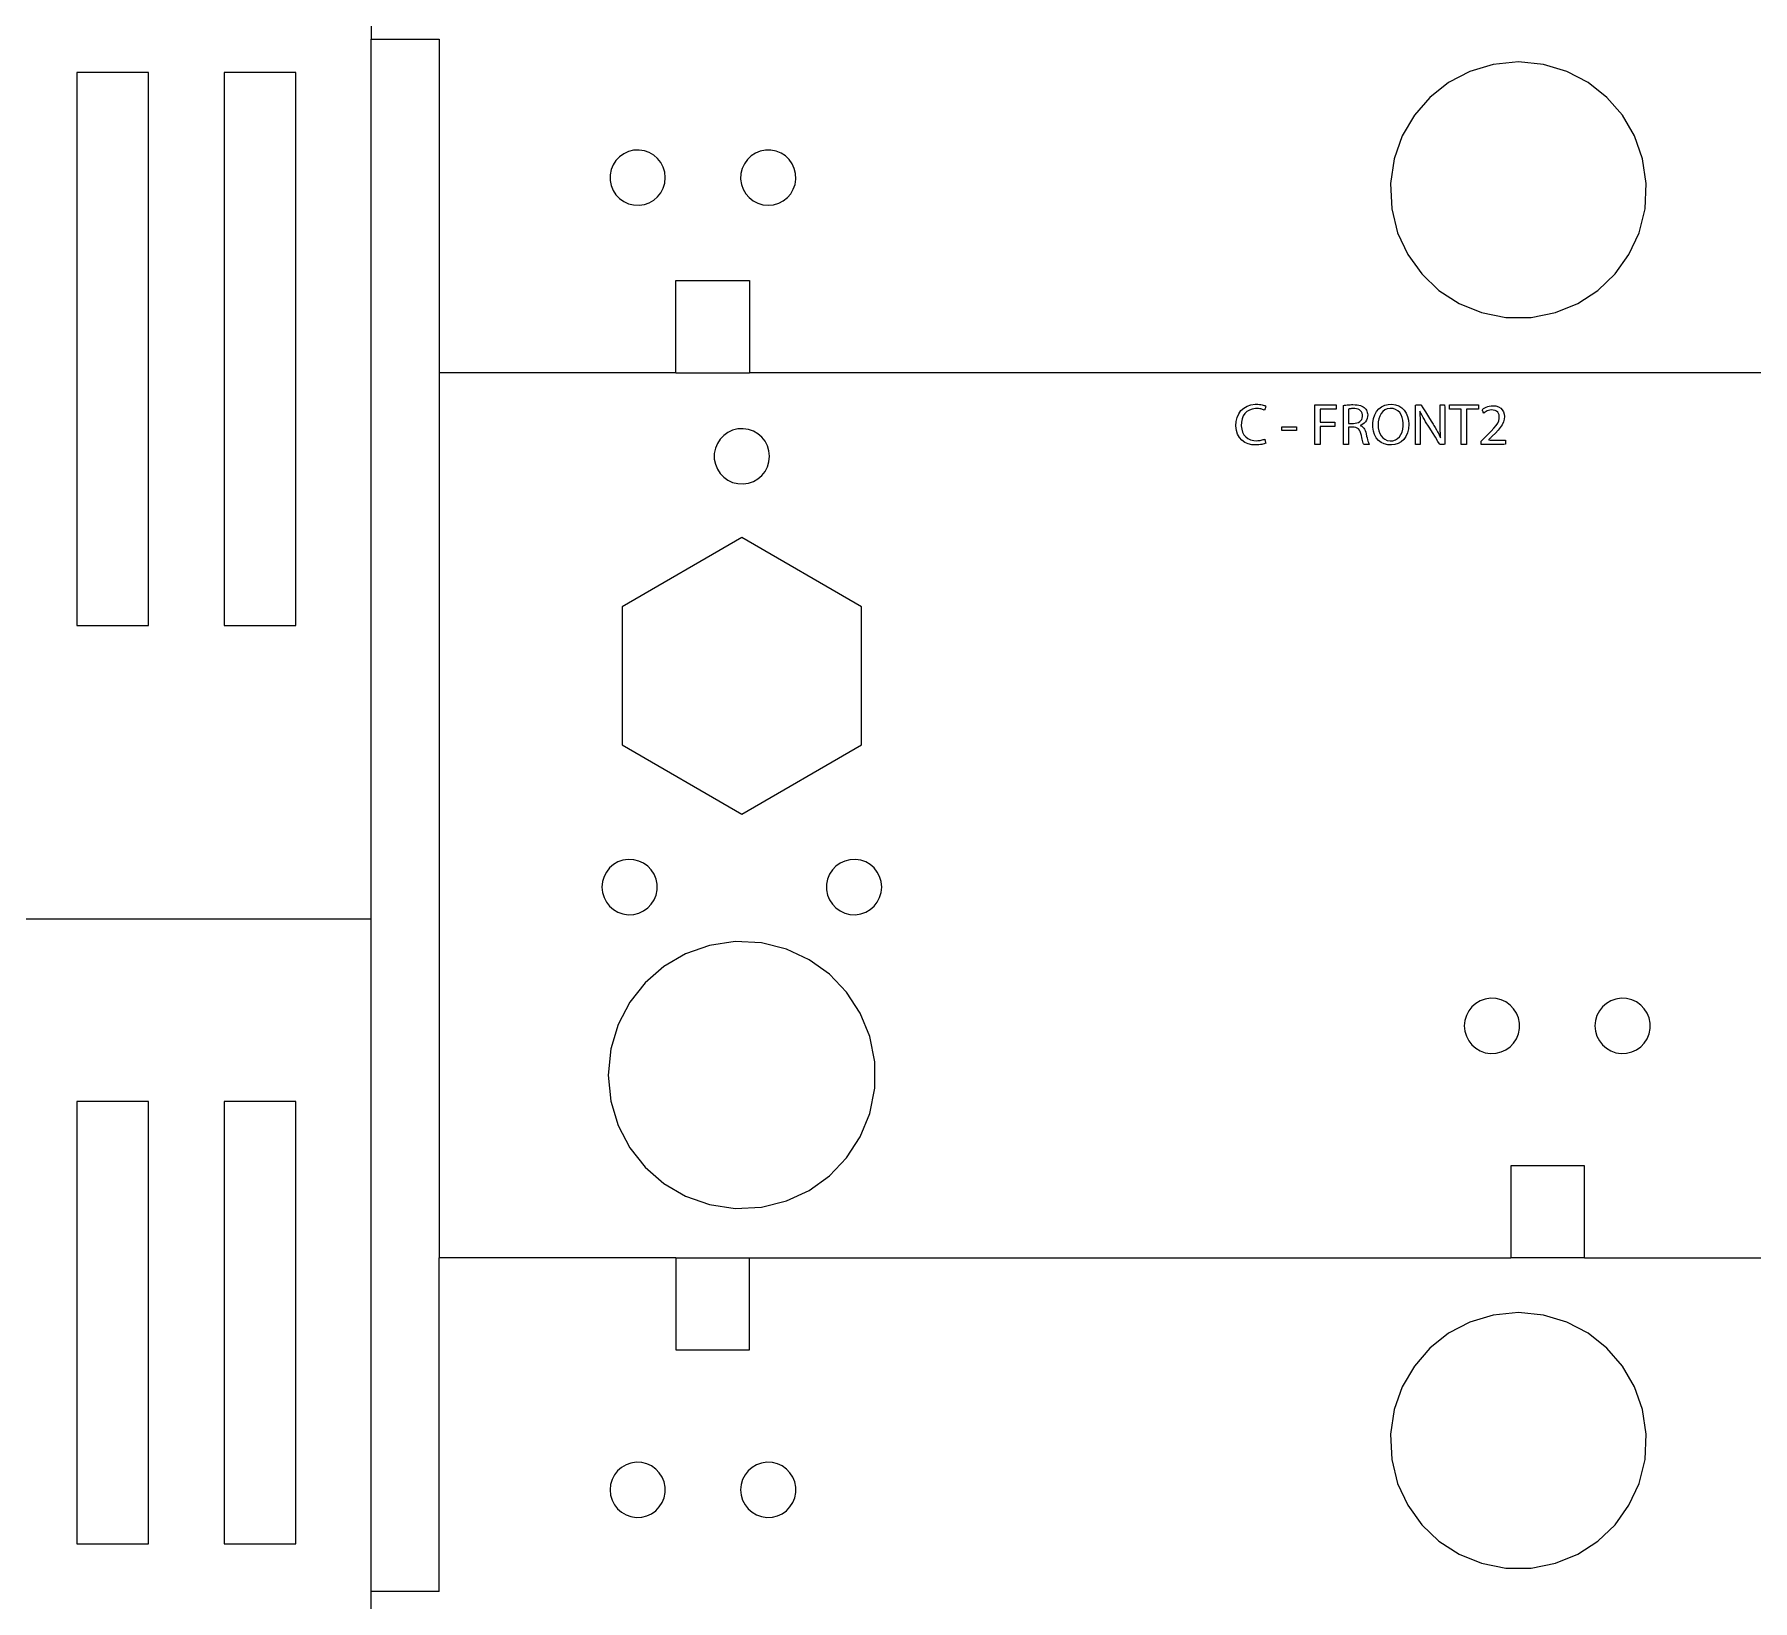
# Model space of a CAD drawing. Header units: metres. Extents: x 826 to 1488, y 1193 to 1485.
# Drawn here: x 963.9 to 1057.2, y 1311.6 to 1396.6 of the extents above; entities that cross this region are included whole.
import ezdxf

# ---------------------------------------------------------------- set-up
doc = ezdxf.new("R2010")
doc.units = ezdxf.units.M

msp = doc.modelspace()

# ---------------------------------------------------------------- linework, layer by layer
at = {"layer": 'COMPONENT2'}
for p, q in [((1029.164, 1375.596), (1029.215, 1375.817)), ((1029.215, 1375.817), (1029.303, 1376.013)), ((1029.303, 1376.013), (1029.425, 1376.181)), ((1029.425, 1376.181), (1029.578, 1376.319)), ((1029.548, 1375.892), (1029.485, 1375.734)), ((1029.636, 1376.025), (1029.548, 1375.892)), ((1029.578, 1376.319), (1029.759, 1376.424)), ((1029.747, 1376.132), (1029.636, 1376.025)), ((1029.881, 1376.213), (1029.747, 1376.132)), ((1029.759, 1376.424), (1029.966, 1376.494)), ((1030.034, 1376.268), (1029.881, 1376.213)), ((1029.966, 1376.494), (1030.196, 1376.526)), ((1030.205, 1376.294), (1030.034, 1376.268)), ((1030.196, 1376.526), (1030.335, 1376.527)), ((1030.317, 1376.295), (1030.205, 1376.294)), ((1030.38, 1376.292), (1030.317, 1376.295)), ((1030.335, 1376.527), (1030.422, 1376.521)), ((1030.44, 1376.285), (1030.38, 1376.292)), ((1030.422, 1376.521), (1030.501, 1376.512)), ((1030.497, 1376.276), (1030.44, 1376.285)), ((1030.55, 1376.264), (1030.497, 1376.276)), ((1030.501, 1376.512), (1030.572, 1376.499)), ((1030.6, 1376.25), (1030.55, 1376.264)), ((1030.572, 1376.499), (1030.633, 1376.485)), ((1030.646, 1376.234), (1030.6, 1376.25)), ((1030.633, 1376.485), (1030.686, 1376.469)), ((1030.687, 1376.216), (1030.646, 1376.234)), ((1030.686, 1376.469), (1030.73, 1376.454)), ((1030.713, 1376.227), (1030.687, 1376.216)), ((1030.723, 1376.258), (1030.713, 1376.227)), ((1030.735, 1376.297), (1030.723, 1376.258)), ((1030.73, 1376.454), (1030.765, 1376.438)), ((1030.748, 1376.338), (1030.735, 1376.297)), ((1030.76, 1376.378), (1030.748, 1376.338)), ((1030.77, 1376.41), (1030.76, 1376.378)), ((1030.765, 1376.438), (1030.77, 1376.41)), ((1033.437, 1376.493), (1034.59, 1376.493)), ((1033.437, 1374.352), (1033.437, 1376.493)), ((1034.59, 1376.261), (1033.716, 1376.261)), ((1033.716, 1376.261), (1033.716, 1375.55)), ((1034.59, 1376.493), (1034.59, 1376.261)), ((1034.986, 1376.464), (1035.048, 1376.474)), ((1034.986, 1376.352), (1034.986, 1376.464)), ((1034.986, 1376.06), (1034.986, 1376.352)), ((1034.986, 1375.659), (1034.986, 1376.06)), ((1035.048, 1376.474), (1035.117, 1376.484)), ((1035.117, 1376.484), (1035.19, 1376.492)), ((1035.19, 1376.492), (1035.267, 1376.499)), ((1035.3, 1376.278), (1035.262, 1376.269)), ((1035.262, 1376.269), (1035.262, 1376.225)), ((1035.262, 1376.225), (1035.262, 1376.132)), ((1035.262, 1376.132), (1035.262, 1376.006)), ((1035.262, 1376.006), (1035.262, 1375.866)), ((1035.262, 1375.866), (1035.262, 1375.726)), ((1035.267, 1376.499), (1035.346, 1376.504)), ((1035.327, 1376.282), (1035.3, 1376.278)), ((1035.357, 1376.285), (1035.327, 1376.282)), ((1035.346, 1376.504), (1035.426, 1376.507)), ((1035.391, 1376.288), (1035.357, 1376.285)), ((1035.429, 1376.29), (1035.391, 1376.288)), ((1035.426, 1376.507), (1035.505, 1376.509)), ((1035.471, 1376.292), (1035.429, 1376.29)), ((1035.516, 1376.293), (1035.471, 1376.292)), ((1035.505, 1376.509), (1035.619, 1376.506)), ((1035.598, 1376.291), (1035.516, 1376.293)), ((1035.695, 1376.279), (1035.598, 1376.291)), ((1035.619, 1376.506), (1035.727, 1376.497)), ((1035.782, 1376.255), (1035.695, 1376.279)), ((1035.727, 1376.497), (1035.825, 1376.481)), ((1035.858, 1376.22), (1035.782, 1376.255)), ((1035.825, 1376.481), (1035.912, 1376.458)), ((1035.921, 1376.173), (1035.858, 1376.22)), ((1035.912, 1376.458), (1035.99, 1376.428)), ((1035.971, 1376.113), (1035.921, 1376.173)), ((1036.006, 1376.04), (1035.971, 1376.113)), ((1035.99, 1376.428), (1036.059, 1376.392)), ((1036.025, 1375.954), (1036.006, 1376.04)), ((1036.012, 1375.778), (1036.027, 1375.861)), ((1036.027, 1375.861), (1036.025, 1375.954)), ((1036.059, 1376.392), (1036.12, 1376.348)), ((1036.12, 1376.348), (1036.166, 1376.304)), ((1036.166, 1376.304), (1036.204, 1376.257)), ((1036.204, 1376.257), (1036.236, 1376.205)), ((1036.236, 1376.205), (1036.263, 1376.148)), ((1036.263, 1376.148), (1036.283, 1376.087)), ((1036.301, 1375.859), (1036.28, 1375.753)), ((1036.283, 1376.087), (1036.297, 1376.022)), ((1036.297, 1376.022), (1036.304, 1375.954)), ((1036.304, 1375.954), (1036.301, 1375.859)), ((1036.617, 1375.753), (1036.685, 1375.954)), ((1036.685, 1375.954), (1036.783, 1376.129)), ((1036.783, 1376.129), (1036.908, 1376.275)), ((1036.908, 1376.275), (1037.057, 1376.39)), ((1036.96, 1375.887), (1036.909, 1375.74)), ((1037.031, 1376.019), (1036.96, 1375.887)), ((1037.122, 1376.131), (1037.031, 1376.019)), ((1037.057, 1376.39), (1037.227, 1376.473)), ((1037.233, 1376.218), (1037.122, 1376.131)), ((1037.227, 1376.473), (1037.416, 1376.52)), ((1037.365, 1376.277), (1037.233, 1376.218)), ((1037.517, 1376.304), (1037.365, 1376.277)), ((1037.416, 1376.52), (1037.621, 1376.53)), ((1037.678, 1376.295), (1037.517, 1376.304)), ((1037.621, 1376.53), (1037.82, 1376.501)), ((1037.819, 1376.25), (1037.678, 1376.295)), ((1037.94, 1376.174), (1037.819, 1376.25)), ((1037.82, 1376.501), (1037.998, 1376.436)), ((1038.04, 1376.073), (1037.94, 1376.174)), ((1037.998, 1376.436), (1038.154, 1376.338)), ((1038.12, 1375.951), (1038.04, 1376.073)), ((1038.179, 1375.813), (1038.12, 1375.951)), ((1038.154, 1376.338), (1038.286, 1376.209)), ((1038.219, 1375.665), (1038.179, 1375.813)), ((1038.286, 1376.209), (1038.391, 1376.053)), ((1038.391, 1376.053), (1038.469, 1375.872)), ((1038.469, 1375.872), (1038.517, 1375.668)), ((1038.891, 1376.483), (1038.95, 1376.493)), ((1038.891, 1376.27), (1038.891, 1376.483)), ((1038.891, 1375.86), (1038.891, 1376.27)), ((1038.891, 1375.358), (1038.891, 1375.86)), ((1038.95, 1376.493), (1039.016, 1376.493)), ((1039.016, 1376.493), (1039.089, 1376.493)), ((1039.089, 1376.493), (1039.152, 1376.493)), ((1039.142, 1376.153), (1039.138, 1376.053)), ((1039.138, 1376.053), (1039.143, 1375.924)), ((1039.195, 1376.041), (1039.142, 1376.153)), ((1039.143, 1375.924), (1039.147, 1375.791)), ((1039.152, 1376.493), (1039.191, 1376.493)), ((1039.191, 1376.493), (1039.209, 1376.473)), ((1039.254, 1375.927), (1039.195, 1376.041)), ((1039.209, 1376.473), (1039.295, 1376.336)), ((1039.316, 1375.812), (1039.254, 1375.927)), ((1039.295, 1376.336), (1039.437, 1376.112)), ((1039.382, 1375.697), (1039.316, 1375.812)), ((1039.437, 1376.112), (1039.599, 1375.854)), ((1039.599, 1375.854), (1039.748, 1375.617)), ((1040.238, 1376.457), (1040.239, 1376.493)), ((1040.238, 1376.321), (1040.238, 1376.457)), ((1040.238, 1376.125), (1040.238, 1376.321)), ((1040.238, 1375.912), (1040.238, 1376.125)), ((1040.238, 1375.727), (1040.238, 1375.912)), ((1040.239, 1376.493), (1040.265, 1376.493)), ((1040.265, 1376.493), (1040.315, 1376.493)), ((1040.315, 1376.493), (1040.376, 1376.493)), ((1040.376, 1376.493), (1040.435, 1376.493)), ((1040.435, 1376.493), (1040.481, 1376.493)), ((1040.481, 1376.493), (1040.498, 1376.346)), ((1040.498, 1376.346), (1040.498, 1375.975)), ((1040.498, 1375.975), (1040.498, 1375.487)), ((1040.736, 1376.258), (1040.736, 1376.493)), ((1040.736, 1376.493), (1042.321, 1376.493)), ((1041.387, 1376.258), (1040.736, 1376.258)), ((1041.387, 1374.352), (1041.387, 1376.258)), ((1042.321, 1376.258), (1041.666, 1376.258)), ((1041.666, 1376.258), (1041.666, 1374.352)), ((1042.321, 1376.493), (1042.321, 1376.258)), ((1042.518, 1376.234), (1042.586, 1376.296)), ((1042.529, 1376.209), (1042.518, 1376.234)), ((1042.545, 1376.172), (1042.529, 1376.209)), ((1042.564, 1376.132), (1042.545, 1376.172)), ((1042.581, 1376.092), (1042.564, 1376.132)), ((1042.602, 1376.046), (1042.581, 1376.092)), ((1042.586, 1376.296), (1042.657, 1376.339)), ((1042.633, 1376.069), (1042.602, 1376.046)), ((1042.682, 1376.103), (1042.633, 1376.069)), ((1042.657, 1376.339), (1042.734, 1376.377)), ((1042.736, 1376.136), (1042.682, 1376.103)), ((1042.734, 1376.377), (1042.817, 1376.408)), ((1042.796, 1376.166), (1042.736, 1376.136)), ((1042.862, 1376.191), (1042.796, 1376.166)), ((1042.817, 1376.408), (1042.905, 1376.431)), ((1042.933, 1376.209), (1042.862, 1376.191)), ((1042.905, 1376.431), (1042.998, 1376.446)), ((1043.008, 1376.219), (1042.933, 1376.209)), ((1042.998, 1376.446), (1043.095, 1376.451)), ((1043.111, 1376.216), (1043.008, 1376.219)), ((1043.095, 1376.451), (1043.267, 1376.434)), ((1043.215, 1376.193), (1043.111, 1376.216)), ((1043.298, 1376.153), (1043.215, 1376.193)), ((1043.267, 1376.434), (1043.41, 1376.387)), ((1043.36, 1376.097), (1043.298, 1376.153)), ((1043.404, 1376.028), (1043.36, 1376.097)), ((1043.432, 1375.95), (1043.404, 1376.028)), ((1043.41, 1376.387), (1043.524, 1376.313)), ((1043.446, 1375.866), (1043.432, 1375.95)), ((1043.445, 1375.761), (1043.446, 1375.866)), ((1043.524, 1376.313), (1043.612, 1376.22)), ((1043.612, 1376.22), (1043.675, 1376.111)), ((1043.675, 1376.111), (1043.713, 1375.992)), ((1043.713, 1375.992), (1043.727, 1375.869)), ((1043.727, 1375.869), (1043.715, 1375.717)), ((1029.151, 1375.352), (1029.164, 1375.596)), ((1029.179, 1375.112), (1029.151, 1375.352)), ((1029.244, 1374.902), (1029.179, 1375.112)), ((1029.343, 1374.723), (1029.244, 1374.902)), ((1029.45, 1375.553), (1029.444, 1375.355)), ((1029.444, 1375.355), (1029.466, 1375.175)), ((1029.485, 1375.734), (1029.45, 1375.553)), ((1029.466, 1375.175), (1029.514, 1375.014)), ((1029.514, 1375.014), (1029.587, 1374.874)), ((1029.587, 1374.874), (1029.685, 1374.758)), ((1031.646, 1375.108), (1031.646, 1375.311)), ((1031.646, 1375.311), (1032.431, 1375.311)), ((1032.431, 1375.108), (1031.646, 1375.108)), ((1032.431, 1375.311), (1032.431, 1375.108)), ((1033.716, 1375.55), (1034.523, 1375.55)), ((1034.523, 1375.321), (1033.716, 1375.321)), ((1033.716, 1375.321), (1033.716, 1374.352)), ((1034.523, 1375.55), (1034.523, 1375.321)), ((1034.986, 1375.219), (1034.986, 1375.659)), ((1034.986, 1374.808), (1034.986, 1375.219)), ((1035.262, 1375.726), (1035.262, 1375.606)), ((1035.262, 1375.606), (1035.262, 1375.521)), ((1035.262, 1375.521), (1035.262, 1375.489)), ((1035.262, 1375.489), (1035.305, 1375.489)), ((1035.267, 1375.28), (1035.262, 1375.183)), ((1035.262, 1375.183), (1035.262, 1375.031)), ((1035.262, 1375.031), (1035.262, 1374.844)), ((1035.295, 1375.28), (1035.267, 1375.28)), ((1035.339, 1375.28), (1035.295, 1375.28)), ((1035.305, 1375.489), (1035.348, 1375.489)), ((1035.393, 1375.28), (1035.339, 1375.28)), ((1035.348, 1375.489), (1035.399, 1375.489)), ((1035.446, 1375.28), (1035.393, 1375.28)), ((1035.399, 1375.489), (1035.45, 1375.489)), ((1035.491, 1375.28), (1035.446, 1375.28)), ((1035.45, 1375.489), (1035.495, 1375.489)), ((1035.518, 1375.28), (1035.491, 1375.28)), ((1035.495, 1375.489), (1035.529, 1375.489)), ((1035.567, 1375.277), (1035.518, 1375.28)), ((1035.529, 1375.489), (1035.628, 1375.494)), ((1035.658, 1375.261), (1035.567, 1375.277)), ((1035.628, 1375.494), (1035.723, 1375.512)), ((1035.736, 1375.231), (1035.658, 1375.261)), ((1035.723, 1375.512), (1035.807, 1375.543)), ((1035.801, 1375.186), (1035.736, 1375.231)), ((1035.855, 1375.125), (1035.801, 1375.186)), ((1035.807, 1375.543), (1035.878, 1375.586)), ((1035.899, 1375.045), (1035.855, 1375.125)), ((1035.878, 1375.586), (1035.937, 1375.64)), ((1035.934, 1374.947), (1035.899, 1375.045)), ((1035.956, 1375.402), (1035.904, 1375.381)), ((1035.904, 1375.381), (1035.923, 1375.364)), ((1035.923, 1375.364), (1035.985, 1375.332)), ((1035.962, 1374.832), (1035.934, 1374.947)), ((1035.937, 1375.64), (1035.982, 1375.704)), ((1036.043, 1375.447), (1035.956, 1375.402)), ((1035.982, 1375.704), (1036.012, 1375.778)), ((1035.985, 1375.332), (1036.041, 1375.288)), ((1036.041, 1375.288), (1036.089, 1375.235)), ((1036.121, 1375.506), (1036.043, 1375.447)), ((1036.089, 1375.235), (1036.13, 1375.171)), ((1036.187, 1375.576), (1036.121, 1375.506)), ((1036.13, 1375.171), (1036.166, 1375.099)), ((1036.166, 1375.099), (1036.195, 1375.017)), ((1036.241, 1375.659), (1036.187, 1375.576)), ((1036.195, 1375.017), (1036.219, 1374.922)), ((1036.219, 1374.922), (1036.247, 1374.804)), ((1036.28, 1375.753), (1036.241, 1375.659)), ((1036.581, 1375.527), (1036.617, 1375.753)), ((1036.581, 1375.291), (1036.581, 1375.527)), ((1036.614, 1375.075), (1036.581, 1375.291)), ((1036.679, 1374.881), (1036.614, 1375.075)), ((1036.773, 1374.711), (1036.679, 1374.881)), ((1036.879, 1375.58), (1036.869, 1375.413)), ((1036.869, 1375.413), (1036.88, 1375.248)), ((1036.909, 1375.74), (1036.879, 1375.58)), ((1036.88, 1375.248), (1036.912, 1375.092)), ((1036.912, 1375.092), (1036.964, 1374.948)), ((1036.964, 1374.948), (1037.037, 1374.82)), ((1038.029, 1374.763), (1038.111, 1374.883)), ((1038.111, 1374.883), (1038.174, 1375.022)), ((1038.174, 1375.022), (1038.217, 1375.177)), ((1038.217, 1375.177), (1038.238, 1375.345)), ((1038.238, 1375.51), (1038.219, 1375.665)), ((1038.238, 1375.345), (1038.238, 1375.51)), ((1038.459, 1374.972), (1038.372, 1374.782)), ((1038.514, 1375.193), (1038.459, 1374.972)), ((1038.533, 1375.445), (1038.514, 1375.193)), ((1038.517, 1375.668), (1038.533, 1375.445)), ((1038.891, 1374.869), (1038.891, 1375.358)), ((1038.891, 1374.499), (1038.891, 1374.869)), ((1039.147, 1375.791), (1039.15, 1375.654)), ((1039.15, 1375.654), (1039.151, 1375.507)), ((1039.151, 1375.507), (1039.152, 1375.35)), ((1039.152, 1375.35), (1039.152, 1375.25)), ((1039.152, 1375.25), (1039.152, 1375.134)), ((1039.152, 1375.134), (1039.152, 1374.945)), ((1039.152, 1374.945), (1039.152, 1374.728)), ((1039.451, 1375.582), (1039.382, 1375.697)), ((1039.521, 1375.467), (1039.451, 1375.582)), ((1039.566, 1375.395), (1039.521, 1375.467)), ((1039.669, 1375.231), (1039.566, 1375.395)), ((1039.818, 1374.993), (1039.669, 1375.231)), ((1039.748, 1375.617), (1039.852, 1375.453)), ((1039.98, 1374.735), (1039.818, 1374.993)), ((1039.852, 1375.453), (1039.898, 1375.38)), ((1039.898, 1375.38), (1039.969, 1375.262)), ((1039.969, 1375.262), (1040.036, 1375.148)), ((1040.036, 1375.148), (1040.099, 1375.036)), ((1040.099, 1375.036), (1040.157, 1374.927)), ((1040.157, 1374.927), (1040.211, 1374.82)), ((1040.238, 1375.613), (1040.238, 1375.727)), ((1040.238, 1375.518), (1040.238, 1375.613)), ((1040.239, 1375.368), (1040.238, 1375.518)), ((1040.242, 1375.226), (1040.239, 1375.368)), ((1040.246, 1375.088), (1040.242, 1375.226)), ((1040.253, 1374.954), (1040.246, 1375.088)), ((1040.261, 1374.819), (1040.253, 1374.954)), ((1040.498, 1375.487), (1040.498, 1374.985)), ((1040.498, 1374.985), (1040.498, 1374.575)), ((1042.66, 1374.718), (1042.829, 1374.88)), ((1042.829, 1374.88), (1043.01, 1375.061)), ((1043.01, 1375.061), (1043.159, 1375.222)), ((1043.235, 1374.96), (1043.067, 1374.793)), ((1043.159, 1375.222), (1043.276, 1375.368)), ((1043.381, 1375.117), (1043.235, 1374.96)), ((1043.276, 1375.368), (1043.362, 1375.503)), ((1043.362, 1375.503), (1043.418, 1375.633)), ((1043.504, 1375.269), (1043.381, 1375.117)), ((1043.418, 1375.633), (1043.445, 1375.761)), ((1043.602, 1375.417), (1043.504, 1375.269)), ((1043.673, 1375.566), (1043.602, 1375.417)), ((1043.715, 1375.717), (1043.673, 1375.566)), ((1029.473, 1374.576), (1029.343, 1374.723)), ((1029.629, 1374.461), (1029.473, 1374.576)), ((1029.809, 1374.379), (1029.629, 1374.461)), ((1029.685, 1374.758), (1029.806, 1374.666)), ((1029.806, 1374.666), (1029.95, 1374.6)), ((1030.01, 1374.331), (1029.809, 1374.379)), ((1029.95, 1374.6), (1030.115, 1374.562)), ((1030.215, 1374.317), (1030.01, 1374.331)), ((1030.115, 1374.562), (1030.275, 1374.552)), ((1030.308, 1374.32), (1030.215, 1374.317)), ((1030.275, 1374.552), (1030.338, 1374.555)), ((1030.396, 1374.327), (1030.308, 1374.32)), ((1030.338, 1374.555), (1030.401, 1374.56)), ((1030.477, 1374.337), (1030.396, 1374.327)), ((1030.401, 1374.56), (1030.462, 1374.568)), ((1030.462, 1374.568), (1030.52, 1374.578)), ((1030.552, 1374.35), (1030.477, 1374.337)), ((1030.52, 1374.578), (1030.576, 1374.591)), ((1030.619, 1374.365), (1030.552, 1374.35)), ((1030.576, 1374.591), (1030.629, 1374.607)), ((1030.678, 1374.382), (1030.619, 1374.365)), ((1030.629, 1374.607), (1030.677, 1374.624)), ((1030.677, 1374.624), (1030.716, 1374.641)), ((1030.729, 1374.4), (1030.678, 1374.382)), ((1030.716, 1374.641), (1030.725, 1374.604)), ((1030.725, 1374.604), (1030.734, 1374.568)), ((1030.77, 1374.419), (1030.729, 1374.4)), ((1030.734, 1374.568), (1030.744, 1374.528)), ((1030.744, 1374.528), (1030.754, 1374.488)), ((1030.754, 1374.488), (1030.762, 1374.453)), ((1030.762, 1374.453), (1030.77, 1374.419)), ((1033.716, 1374.352), (1033.437, 1374.352)), ((1034.986, 1374.497), (1034.986, 1374.808)), ((1034.997, 1374.352), (1034.986, 1374.497)), ((1035.032, 1374.352), (1034.997, 1374.352)), ((1035.083, 1374.352), (1035.032, 1374.352)), ((1035.141, 1374.352), (1035.083, 1374.352)), ((1035.196, 1374.352), (1035.141, 1374.352)), ((1035.261, 1374.352), (1035.196, 1374.352)), ((1035.262, 1374.378), (1035.261, 1374.352)), ((1035.262, 1374.844), (1035.262, 1374.652)), ((1035.262, 1374.652), (1035.262, 1374.487)), ((1035.262, 1374.487), (1035.262, 1374.378)), ((1035.985, 1374.728), (1035.962, 1374.832)), ((1036.007, 1374.635), (1035.985, 1374.728)), ((1036.027, 1374.553), (1036.007, 1374.635)), ((1036.047, 1374.483), (1036.027, 1374.553)), ((1036.065, 1374.425), (1036.047, 1374.483)), ((1036.081, 1374.38), (1036.065, 1374.425)), ((1036.114, 1374.352), (1036.081, 1374.38)), ((1036.156, 1374.352), (1036.114, 1374.352)), ((1036.212, 1374.352), (1036.156, 1374.352)), ((1036.271, 1374.352), (1036.212, 1374.352)), ((1036.247, 1374.804), (1036.273, 1374.697)), ((1036.326, 1374.352), (1036.271, 1374.352)), ((1036.273, 1374.697), (1036.297, 1374.602)), ((1036.297, 1374.602), (1036.32, 1374.519)), ((1036.32, 1374.519), (1036.341, 1374.45)), ((1036.38, 1374.352), (1036.326, 1374.352)), ((1036.341, 1374.45), (1036.361, 1374.394)), ((1036.361, 1374.394), (1036.38, 1374.352)), ((1036.893, 1374.569), (1036.773, 1374.711)), ((1037.037, 1374.456), (1036.893, 1374.569)), ((1037.037, 1374.82), (1037.129, 1374.712)), ((1037.203, 1374.375), (1037.037, 1374.456)), ((1037.129, 1374.712), (1037.24, 1374.627)), ((1037.389, 1374.328), (1037.203, 1374.375)), ((1037.24, 1374.627), (1037.369, 1374.57)), ((1037.369, 1374.57), (1037.516, 1374.544)), ((1037.588, 1374.318), (1037.389, 1374.328)), ((1037.516, 1374.544), (1037.67, 1374.552)), ((1037.779, 1374.344), (1037.588, 1374.318)), ((1037.67, 1374.552), (1037.808, 1374.594)), ((1037.957, 1374.404), (1037.779, 1374.344)), ((1037.808, 1374.594), (1037.928, 1374.665)), ((1037.928, 1374.665), (1038.029, 1374.763)), ((1038.117, 1374.497), (1037.957, 1374.404)), ((1038.257, 1374.623), (1038.117, 1374.497)), ((1038.372, 1374.782), (1038.257, 1374.623)), ((1038.891, 1374.352), (1038.891, 1374.499)), ((1038.954, 1374.352), (1038.891, 1374.352)), ((1039.014, 1374.352), (1038.954, 1374.352)), ((1039.075, 1374.352), (1039.014, 1374.352)), ((1039.125, 1374.352), (1039.075, 1374.352)), ((1039.151, 1374.352), (1039.125, 1374.352)), ((1039.152, 1374.389), (1039.151, 1374.352)), ((1039.152, 1374.728), (1039.152, 1374.527)), ((1039.152, 1374.527), (1039.152, 1374.389)), ((1040.12, 1374.51), (1039.98, 1374.735)), ((1040.207, 1374.372), (1040.12, 1374.51)), ((1040.224, 1374.352), (1040.207, 1374.372)), ((1040.211, 1374.82), (1040.26, 1374.714)), ((1040.259, 1374.352), (1040.224, 1374.352)), ((1040.317, 1374.352), (1040.259, 1374.352)), ((1040.26, 1374.714), (1040.261, 1374.819)), ((1040.384, 1374.352), (1040.317, 1374.352)), ((1040.445, 1374.352), (1040.384, 1374.352)), ((1040.498, 1374.362), (1040.445, 1374.352)), ((1040.498, 1374.575), (1040.498, 1374.362)), ((1041.666, 1374.352), (1041.387, 1374.352)), ((1042.46, 1374.524), (1042.497, 1374.559)), ((1042.46, 1374.487), (1042.46, 1374.524)), ((1042.46, 1374.453), (1042.46, 1374.487)), ((1042.46, 1374.418), (1042.46, 1374.453)), ((1042.46, 1374.385), (1042.46, 1374.418)), ((1042.46, 1374.352), (1042.46, 1374.385)), ((1042.53, 1374.352), (1042.46, 1374.352)), ((1042.497, 1374.559), (1042.537, 1374.599)), ((1042.712, 1374.352), (1042.53, 1374.352)), ((1042.537, 1374.599), (1042.583, 1374.643)), ((1042.583, 1374.643), (1042.626, 1374.685)), ((1042.626, 1374.685), (1042.66, 1374.718)), ((1042.962, 1374.352), (1042.712, 1374.352)), ((1042.871, 1374.606), (1042.854, 1374.587)), ((1042.897, 1374.631), (1042.871, 1374.606)), ((1042.871, 1374.606), (1042.95, 1374.584)), ((1042.93, 1374.662), (1042.897, 1374.631)), ((1042.963, 1374.694), (1042.93, 1374.662)), ((1042.95, 1374.584), (1043.102, 1374.584)), ((1043.237, 1374.352), (1042.962, 1374.352)), ((1042.992, 1374.721), (1042.963, 1374.694)), ((1043.011, 1374.739), (1042.992, 1374.721)), ((1043.067, 1374.793), (1043.011, 1374.739)), ((1043.102, 1374.584), (1043.288, 1374.584)), ((1043.493, 1374.352), (1043.237, 1374.352)), ((1043.288, 1374.584), (1043.479, 1374.584)), ((1043.479, 1374.584), (1043.644, 1374.584)), ((1043.688, 1374.352), (1043.493, 1374.352)), ((1043.644, 1374.584), (1043.752, 1374.584)), ((1043.778, 1374.361), (1043.688, 1374.352)), ((1043.752, 1374.584), (1043.778, 1374.583)), ((1043.778, 1374.583), (1043.778, 1374.528)), ((1043.778, 1374.528), (1043.778, 1374.482)), ((1043.778, 1374.482), (1043.778, 1374.434)), ((1043.778, 1374.434), (1043.778, 1374.391)), ((1043.778, 1374.391), (1043.778, 1374.361))]:
    msp.add_line(p, q, dxfattribs=at)
at = {"layer": 'GROUP0'}
for p, q in [((982.207, 1420.356), (982.207, 1396.346)), ((982.207, 1396.346), (985.907, 1396.346)), ((982.207, 1348.607), (982.207, 1396.346)), ((985.907, 1396.346), (985.907, 1378.237)), ((970.124, 1394.528), (966.224, 1394.528)), ((966.224, 1394.528), (966.224, 1364.528)), ((970.124, 1364.528), (970.124, 1394.528)), ((974.224, 1394.528), (974.224, 1364.528)), ((978.124, 1394.528), (974.224, 1394.528)), ((978.124, 1364.528), (978.124, 1394.528)), ((1041.854, 1394.595), (1040.699, 1393.99)), ((1043.124, 1394.977), (1041.854, 1394.595)), ((1044.484, 1395.11), (1043.124, 1394.977)), ((1045.844, 1394.977), (1044.484, 1395.11)), ((1047.113, 1394.595), (1045.844, 1394.977)), ((1048.268, 1393.99), (1047.113, 1394.595)), ((1040.699, 1393.99), (1039.685, 1393.187)), ((1049.283, 1393.187), (1048.268, 1393.99)), ((1039.685, 1393.187), (1038.837, 1392.212)), ((1050.131, 1392.212), (1049.283, 1393.187)), ((1038.837, 1392.212), (1038.18, 1391.09)), ((1050.788, 1391.09), (1050.131, 1392.212)), ((1038.18, 1391.09), (1037.74, 1389.846)), ((1051.228, 1389.846), (1050.788, 1391.09)), ((995.69, 1389.961), (995.497, 1389.759)), ((995.917, 1390.124), (995.69, 1389.961)), ((996.173, 1390.243), (995.917, 1390.124)), ((996.452, 1390.313), (996.173, 1390.243)), ((996.749, 1390.327), (996.452, 1390.313)), ((997.038, 1390.285), (996.749, 1390.327)), ((997.306, 1390.19), (997.038, 1390.285)), ((997.548, 1390.048), (997.306, 1390.19)), ((997.759, 1389.865), (997.548, 1390.048)), ((997.932, 1389.646), (997.759, 1389.865)), ((1002.632, 1389.813), (1002.469, 1389.586)), ((1002.833, 1390.006), (1002.632, 1389.813)), ((1003.068, 1390.158), (1002.833, 1390.006)), ((1003.331, 1390.265), (1003.068, 1390.158)), ((1003.615, 1390.322), (1003.331, 1390.265)), ((1003.913, 1390.322), (1003.615, 1390.322)), ((1004.197, 1390.265), (1003.913, 1390.322)), ((1004.459, 1390.158), (1004.197, 1390.265)), ((1004.694, 1390.006), (1004.459, 1390.158)), ((1004.896, 1389.813), (1004.694, 1390.006)), ((1005.059, 1389.586), (1004.896, 1389.813)), ((1037.74, 1389.846), (1037.542, 1388.507)), ((1051.426, 1388.507), (1051.228, 1389.846)), ((995.237, 1389.262), (995.181, 1388.978)), ((995.181, 1388.978), (995.181, 1388.68)), ((995.345, 1389.524), (995.237, 1389.262)), ((995.497, 1389.759), (995.345, 1389.524)), ((998.063, 1389.396), (997.932, 1389.646)), ((998.145, 1389.122), (998.063, 1389.396)), ((998.174, 1388.829), (998.145, 1389.122)), ((1002.28, 1389.05), (1002.266, 1388.754)), ((1002.35, 1389.33), (1002.28, 1389.05)), ((1002.469, 1389.586), (1002.35, 1389.33)), ((1005.178, 1389.33), (1005.059, 1389.586)), ((1005.248, 1389.05), (1005.178, 1389.33)), ((1005.262, 1388.754), (1005.248, 1389.05)), ((995.181, 1388.68), (995.237, 1388.396)), ((995.237, 1388.396), (995.345, 1388.133)), ((995.345, 1388.133), (995.497, 1387.899)), ((997.759, 1387.793), (997.932, 1388.012)), ((997.932, 1388.012), (998.063, 1388.261)), ((998.063, 1388.261), (998.145, 1388.535)), ((998.145, 1388.535), (998.174, 1388.829)), ((1002.266, 1388.754), (1002.308, 1388.465)), ((1002.308, 1388.465), (1002.403, 1388.197)), ((1002.403, 1388.197), (1002.545, 1387.954)), ((1002.545, 1387.954), (1002.728, 1387.744)), ((1004.8, 1387.744), (1004.983, 1387.954)), ((1004.983, 1387.954), (1005.124, 1388.197)), ((1005.124, 1388.197), (1005.219, 1388.465)), ((1005.219, 1388.465), (1005.262, 1388.754)), ((1037.542, 1388.507), (1037.609, 1387.133)), ((1051.359, 1387.133), (1051.426, 1388.507)), ((995.497, 1387.899), (995.69, 1387.697)), ((995.69, 1387.697), (995.917, 1387.534)), ((995.917, 1387.534), (996.173, 1387.415)), ((996.173, 1387.415), (996.452, 1387.345)), ((996.452, 1387.345), (996.749, 1387.331)), ((996.749, 1387.331), (997.038, 1387.373)), ((997.038, 1387.373), (997.306, 1387.468)), ((997.306, 1387.468), (997.548, 1387.61)), ((997.548, 1387.61), (997.759, 1387.793)), ((1002.728, 1387.744), (1002.947, 1387.571)), ((1002.947, 1387.571), (1003.196, 1387.44)), ((1003.196, 1387.44), (1003.47, 1387.358)), ((1003.47, 1387.358), (1003.764, 1387.329)), ((1003.764, 1387.329), (1004.057, 1387.358)), ((1004.057, 1387.358), (1004.331, 1387.44)), ((1004.331, 1387.44), (1004.581, 1387.571)), ((1004.581, 1387.571), (1004.8, 1387.744)), ((1037.609, 1387.133), (1037.931, 1385.838)), ((1051.037, 1385.838), (1051.359, 1387.133)), ((1037.931, 1385.838), (1038.483, 1384.652)), ((1050.485, 1384.652), (1051.037, 1385.838)), ((1038.483, 1384.652), (1039.238, 1383.6)), ((1049.729, 1383.6), (1050.485, 1384.652)), ((1039.238, 1383.6), (1040.173, 1382.708)), ((1048.795, 1382.708), (1049.729, 1383.6)), ((998.741, 1378.237), (998.741, 1383.237)), ((998.741, 1383.237), (1002.741, 1383.237)), ((1002.741, 1383.237), (1002.741, 1378.237)), ((1040.173, 1382.708), (1041.261, 1382.001)), ((1047.707, 1382.001), (1048.795, 1382.708)), ((1041.261, 1382.001), (1042.477, 1381.504)), ((1042.477, 1381.504), (1043.795, 1381.244)), ((1045.173, 1381.244), (1046.491, 1381.504)), ((1046.491, 1381.504), (1047.707, 1382.001)), ((1043.795, 1381.244), (1045.173, 1381.244)), ((998.741, 1378.237), (985.907, 1378.237)), ((985.907, 1378.237), (985.907, 1348.306)), ((998.741, 1378.237), (1001.907, 1378.237)), ((1001.907, 1378.237), (1002.741, 1378.237)), ((1034.907, 1378.237), (1002.741, 1378.237)), ((1060.907, 1378.237), (1034.907, 1378.237)), ((1001.573, 1374.998), (1001.346, 1374.835)), ((1001.829, 1375.117), (1001.573, 1374.998)), ((1002.108, 1375.187), (1001.829, 1375.117)), ((1002.405, 1375.201), (1002.108, 1375.187)), ((1002.694, 1375.158), (1002.405, 1375.201)), ((1002.962, 1375.064), (1002.694, 1375.158)), ((1003.204, 1374.922), (1002.962, 1375.064)), ((1003.415, 1374.739), (1003.204, 1374.922)), ((1000.893, 1374.136), (1000.837, 1373.852)), ((1001.001, 1374.399), (1000.893, 1374.136)), ((1001.153, 1374.633), (1001.001, 1374.399)), ((1001.346, 1374.835), (1001.153, 1374.633)), ((1003.588, 1374.52), (1003.415, 1374.739)), ((1003.719, 1374.271), (1003.588, 1374.52)), ((1003.801, 1373.997), (1003.719, 1374.271)), ((1003.83, 1373.703), (1003.801, 1373.997)), ((1000.837, 1373.852), (1000.837, 1373.554)), ((1000.837, 1373.554), (1000.893, 1373.27)), ((1000.893, 1373.27), (1001.001, 1373.008)), ((1001.001, 1373.008), (1001.153, 1372.773)), ((1003.588, 1372.886), (1003.719, 1373.136)), ((1003.719, 1373.136), (1003.801, 1373.41)), ((1003.801, 1373.41), (1003.83, 1373.703)), ((1001.153, 1372.773), (1001.346, 1372.571)), ((1001.346, 1372.571), (1001.573, 1372.408)), ((1001.573, 1372.408), (1001.829, 1372.289)), ((1001.829, 1372.289), (1002.108, 1372.219)), ((1002.108, 1372.219), (1002.405, 1372.205)), ((1002.405, 1372.205), (1002.694, 1372.247)), ((1002.694, 1372.247), (1002.962, 1372.342)), ((1002.962, 1372.342), (1003.204, 1372.484)), ((1003.204, 1372.484), (1003.415, 1372.667)), ((1003.415, 1372.667), (1003.588, 1372.886)), ((1002.33, 1369.292), (995.83, 1365.539)), ((1008.83, 1365.539), (1002.33, 1369.292)), ((995.83, 1365.539), (995.83, 1358.034)), ((1008.83, 1358.034), (1008.83, 1365.539)), ((966.224, 1364.528), (970.124, 1364.528)), ((974.224, 1364.528), (978.124, 1364.528)), ((995.83, 1358.034), (1002.33, 1354.281)), ((1002.33, 1354.281), (1008.83, 1358.034)), ((995.607, 1351.683), (995.365, 1351.541)), ((995.875, 1351.778), (995.607, 1351.683)), ((996.164, 1351.821), (995.875, 1351.778)), ((996.461, 1351.806), (996.164, 1351.821)), ((996.74, 1351.737), (996.461, 1351.806)), ((996.996, 1351.618), (996.74, 1351.737)), ((997.223, 1351.455), (996.996, 1351.618)), ((1007.664, 1351.618), (1007.437, 1351.455)), ((1007.92, 1351.737), (1007.664, 1351.618)), ((1008.199, 1351.806), (1007.92, 1351.737)), ((1008.496, 1351.821), (1008.199, 1351.806)), ((1008.785, 1351.778), (1008.496, 1351.821)), ((1009.053, 1351.683), (1008.785, 1351.778)), ((1009.295, 1351.541), (1009.053, 1351.683)), ((994.768, 1350.616), (994.739, 1350.322)), ((994.85, 1350.89), (994.768, 1350.616)), ((994.981, 1351.139), (994.85, 1350.89)), ((995.154, 1351.358), (994.981, 1351.139)), ((995.365, 1351.541), (995.154, 1351.358)), ((997.416, 1351.253), (997.223, 1351.455)), ((997.568, 1351.018), (997.416, 1351.253)), ((997.676, 1350.756), (997.568, 1351.018)), ((997.732, 1350.471), (997.676, 1350.756)), ((1006.984, 1350.756), (1006.928, 1350.471)), ((1007.091, 1351.018), (1006.984, 1350.756)), ((1007.244, 1351.253), (1007.091, 1351.018)), ((1007.437, 1351.455), (1007.244, 1351.253)), ((1009.506, 1351.358), (1009.295, 1351.541)), ((1009.679, 1351.139), (1009.506, 1351.358)), ((1009.81, 1350.89), (1009.679, 1351.139)), ((1009.892, 1350.616), (1009.81, 1350.89)), ((1009.921, 1350.322), (1009.892, 1350.616)), ((994.739, 1350.322), (994.768, 1350.029)), ((994.768, 1350.029), (994.85, 1349.755)), ((994.85, 1349.755), (994.981, 1349.506)), ((997.568, 1349.627), (997.676, 1349.889)), ((997.676, 1349.889), (997.732, 1350.174)), ((997.732, 1350.174), (997.732, 1350.471)), ((1006.928, 1350.471), (1006.928, 1350.174)), ((1006.928, 1350.174), (1006.984, 1349.889)), ((1006.984, 1349.889), (1007.091, 1349.627)), ((1009.679, 1349.506), (1009.81, 1349.755)), ((1009.81, 1349.755), (1009.892, 1350.029)), ((1009.892, 1350.029), (1009.921, 1350.322)), ((994.981, 1349.506), (995.154, 1349.287)), ((995.154, 1349.287), (995.365, 1349.104)), ((995.365, 1349.104), (995.607, 1348.962)), ((995.607, 1348.962), (995.875, 1348.867)), ((995.875, 1348.867), (996.164, 1348.824)), ((996.164, 1348.824), (996.461, 1348.839)), ((996.461, 1348.839), (996.74, 1348.908)), ((996.74, 1348.908), (996.996, 1349.027)), ((996.996, 1349.027), (997.223, 1349.19)), ((997.223, 1349.19), (997.416, 1349.392)), ((997.416, 1349.392), (997.568, 1349.627)), ((1007.091, 1349.627), (1007.244, 1349.392)), ((1007.244, 1349.392), (1007.437, 1349.19)), ((1007.437, 1349.19), (1007.664, 1349.027)), ((1007.664, 1349.027), (1007.92, 1348.908)), ((1007.92, 1348.908), (1008.199, 1348.839)), ((1008.199, 1348.839), (1008.496, 1348.824)), ((1008.496, 1348.824), (1008.785, 1348.867)), ((1008.785, 1348.867), (1009.053, 1348.962)), ((1009.053, 1348.962), (1009.295, 1349.104)), ((1009.295, 1349.104), (1009.506, 1349.287)), ((1009.506, 1349.287), (1009.679, 1349.506)), ((957.207, 1348.607), (982.207, 1348.607)), ((982.207, 1312.087), (982.207, 1348.607)), ((985.907, 1348.306), (985.907, 1330.197)), ((1000.571, 1347.155), (999.273, 1346.696)), ((1001.968, 1347.361), (1000.571, 1347.155)), ((1003.401, 1347.291), (1001.968, 1347.361)), ((1004.752, 1346.956), (1003.401, 1347.291)), ((1005.989, 1346.38), (1004.752, 1346.956)), ((998.103, 1346.011), (997.086, 1345.126)), ((999.273, 1346.696), (998.103, 1346.011)), ((1007.086, 1345.592), (1005.989, 1346.38)), ((997.086, 1345.126), (996.248, 1344.068)), ((1008.017, 1344.617), (1007.086, 1345.592)), ((1008.755, 1343.482), (1008.017, 1344.617)), ((1042.418, 1344.149), (1042.176, 1344.008)), ((1042.686, 1344.244), (1042.418, 1344.149)), ((1042.975, 1344.287), (1042.686, 1344.244)), ((1043.272, 1344.273), (1042.975, 1344.287)), ((1043.551, 1344.203), (1043.272, 1344.273)), ((1043.807, 1344.084), (1043.551, 1344.203)), ((1049.508, 1344.149), (1049.266, 1344.008)), ((1049.776, 1344.244), (1049.508, 1344.149)), ((1050.065, 1344.287), (1049.776, 1344.244)), ((1050.362, 1344.273), (1050.065, 1344.287)), ((1050.641, 1344.203), (1050.362, 1344.273)), ((1050.897, 1344.084), (1050.641, 1344.203)), ((996.248, 1344.068), (995.617, 1342.863)), ((1009.273, 1342.214), (1008.755, 1343.482)), ((1041.661, 1343.356), (1041.579, 1343.082)), ((1041.792, 1343.606), (1041.661, 1343.356)), ((1041.965, 1343.825), (1041.792, 1343.606)), ((1042.176, 1344.008), (1041.965, 1343.825)), ((1044.034, 1343.921), (1043.807, 1344.084)), ((1044.227, 1343.719), (1044.034, 1343.921)), ((1044.38, 1343.484), (1044.227, 1343.719)), ((1044.487, 1343.222), (1044.38, 1343.484)), ((1044.543, 1342.937), (1044.487, 1343.222)), ((1048.751, 1343.356), (1048.669, 1343.082)), ((1048.882, 1343.606), (1048.751, 1343.356)), ((1049.055, 1343.825), (1048.882, 1343.606)), ((1049.266, 1344.008), (1049.055, 1343.825)), ((1051.124, 1343.921), (1050.897, 1344.084)), ((1051.317, 1343.719), (1051.124, 1343.921)), ((1051.47, 1343.484), (1051.317, 1343.719)), ((1051.577, 1343.222), (1051.47, 1343.484)), ((1051.633, 1342.937), (1051.577, 1343.222)), ((995.617, 1342.863), (995.219, 1341.538)), ((1041.579, 1343.082), (1041.55, 1342.789)), ((1041.55, 1342.789), (1041.579, 1342.495)), ((1041.579, 1342.495), (1041.661, 1342.221)), ((1041.661, 1342.221), (1041.792, 1341.972)), ((1044.38, 1342.093), (1044.487, 1342.356)), ((1044.487, 1342.356), (1044.543, 1342.64)), ((1044.543, 1342.64), (1044.543, 1342.937)), ((1048.669, 1343.082), (1048.64, 1342.789)), ((1048.64, 1342.789), (1048.669, 1342.495)), ((1048.669, 1342.495), (1048.751, 1342.221)), ((1048.751, 1342.221), (1048.882, 1341.972)), ((1051.47, 1342.093), (1051.577, 1342.356)), ((1051.577, 1342.356), (1051.633, 1342.64)), ((1051.633, 1342.64), (1051.633, 1342.937)), ((995.219, 1341.538), (995.08, 1340.12)), ((1009.545, 1340.839), (1009.273, 1342.214)), ((1041.792, 1341.972), (1041.965, 1341.753)), ((1041.965, 1341.753), (1042.176, 1341.57)), ((1042.176, 1341.57), (1042.418, 1341.428)), ((1042.418, 1341.428), (1042.686, 1341.333)), ((1042.686, 1341.333), (1042.975, 1341.291)), ((1042.975, 1341.291), (1043.272, 1341.305)), ((1043.272, 1341.305), (1043.551, 1341.375)), ((1043.551, 1341.375), (1043.807, 1341.494)), ((1043.807, 1341.494), (1044.034, 1341.657)), ((1044.034, 1341.657), (1044.227, 1341.858)), ((1044.227, 1341.858), (1044.38, 1342.093)), ((1048.882, 1341.972), (1049.055, 1341.753)), ((1049.055, 1341.753), (1049.266, 1341.57)), ((1049.266, 1341.57), (1049.508, 1341.428)), ((1049.508, 1341.428), (1049.776, 1341.333)), ((1049.776, 1341.333), (1050.065, 1341.291)), ((1050.065, 1341.291), (1050.362, 1341.305)), ((1050.362, 1341.305), (1050.641, 1341.375)), ((1050.641, 1341.375), (1050.897, 1341.494)), ((1050.897, 1341.494), (1051.124, 1341.657)), ((1051.124, 1341.657), (1051.317, 1341.858)), ((1051.317, 1341.858), (1051.47, 1342.093)), ((1009.545, 1339.401), (1009.545, 1340.839)), ((995.08, 1340.12), (995.219, 1338.702)), ((970.124, 1338.687), (966.224, 1338.687)), ((966.224, 1338.687), (966.224, 1314.677)), ((970.124, 1314.677), (970.124, 1338.687)), ((978.124, 1338.687), (974.224, 1338.687)), ((974.224, 1338.687), (974.224, 1314.677)), ((978.124, 1314.677), (978.124, 1338.687)), ((995.219, 1338.702), (995.617, 1337.377)), ((1009.273, 1338.026), (1009.545, 1339.401)), ((1008.755, 1336.758), (1009.273, 1338.026)), ((995.617, 1337.377), (996.248, 1336.172)), ((1008.017, 1335.623), (1008.755, 1336.758)), ((996.248, 1336.172), (997.086, 1335.114)), ((997.086, 1335.114), (998.103, 1334.229)), ((1007.086, 1334.648), (1008.017, 1335.623)), ((1048.073, 1335.197), (1044.073, 1335.197)), ((1044.073, 1335.197), (1044.073, 1330.197)), ((1048.073, 1330.197), (1048.073, 1335.197)), ((998.103, 1334.229), (999.273, 1333.544)), ((1004.752, 1333.284), (1005.989, 1333.86)), ((1005.989, 1333.86), (1007.086, 1334.648)), ((999.273, 1333.544), (1000.571, 1333.085)), ((1000.571, 1333.085), (1001.968, 1332.879)), ((1001.968, 1332.879), (1003.401, 1332.949)), ((1003.401, 1332.949), (1004.752, 1333.284)), ((998.741, 1330.197), (985.907, 1330.197)), ((985.907, 1312.087), (985.907, 1330.197)), ((998.741, 1330.197), (998.741, 1325.196)), ((998.741, 1330.197), (1002.741, 1330.197)), ((1002.741, 1325.196), (1002.741, 1330.197)), ((1002.741, 1330.197), (1044.073, 1330.197)), ((1048.073, 1330.197), (1044.073, 1330.197)), ((1048.073, 1330.197), (1060.907, 1330.197)), ((1041.854, 1326.708), (1040.699, 1326.103)), ((1043.124, 1327.09), (1041.854, 1326.708)), ((1044.484, 1327.223), (1043.124, 1327.09)), ((1045.844, 1327.09), (1044.484, 1327.223)), ((1047.114, 1326.708), (1045.844, 1327.09)), ((1048.268, 1326.103), (1047.114, 1326.708)), ((1040.699, 1326.103), (1039.685, 1325.3)), ((1049.283, 1325.3), (1048.268, 1326.103)), ((998.741, 1325.196), (1002.741, 1325.196)), ((1039.685, 1325.3), (1038.837, 1324.325)), ((1050.131, 1324.325), (1049.283, 1325.3)), ((1038.837, 1324.325), (1038.18, 1323.203)), ((1050.788, 1323.203), (1050.131, 1324.325)), ((1038.18, 1323.203), (1037.74, 1321.959)), ((1051.228, 1321.959), (1050.788, 1323.203)), ((1037.74, 1321.959), (1037.542, 1320.62)), ((1051.426, 1320.62), (1051.228, 1321.959)), ((1037.542, 1320.62), (1037.609, 1319.246)), ((1051.359, 1319.246), (1051.426, 1320.62)), ((996.042, 1318.965), (995.799, 1318.823)), ((996.31, 1319.06), (996.042, 1318.965)), ((996.599, 1319.102), (996.31, 1319.06)), ((996.896, 1319.088), (996.599, 1319.102)), ((997.175, 1319.018), (996.896, 1319.088)), ((997.431, 1318.899), (997.175, 1319.018)), ((1003.132, 1318.965), (1002.889, 1318.823)), ((1003.4, 1319.06), (1003.132, 1318.965)), ((1003.689, 1319.102), (1003.4, 1319.06)), ((1003.986, 1319.088), (1003.689, 1319.102)), ((1004.265, 1319.018), (1003.986, 1319.088)), ((1004.521, 1318.899), (1004.265, 1319.018)), ((1037.609, 1319.246), (1037.931, 1317.951)), ((1051.037, 1317.951), (1051.359, 1319.246)), ((995.285, 1318.172), (995.203, 1317.898)), ((995.416, 1318.421), (995.285, 1318.172)), ((995.589, 1318.64), (995.416, 1318.421)), ((995.799, 1318.823), (995.589, 1318.64)), ((997.658, 1318.736), (997.431, 1318.899)), ((997.851, 1318.535), (997.658, 1318.736)), ((998.003, 1318.3), (997.851, 1318.535)), ((998.11, 1318.037), (998.003, 1318.3)), ((998.167, 1317.753), (998.11, 1318.037)), ((1002.375, 1318.172), (1002.293, 1317.898)), ((1002.506, 1318.421), (1002.375, 1318.172)), ((1002.679, 1318.64), (1002.506, 1318.421)), ((1002.889, 1318.823), (1002.679, 1318.64)), ((1004.748, 1318.736), (1004.521, 1318.899)), ((1004.941, 1318.535), (1004.748, 1318.736)), ((1005.093, 1318.3), (1004.941, 1318.535)), ((1005.2, 1318.037), (1005.093, 1318.3)), ((1005.257, 1317.753), (1005.2, 1318.037)), ((995.203, 1317.898), (995.174, 1317.604)), ((995.174, 1317.604), (995.203, 1317.311)), ((995.203, 1317.311), (995.285, 1317.037)), ((998.003, 1316.909), (998.11, 1317.171)), ((998.11, 1317.171), (998.167, 1317.456)), ((998.167, 1317.456), (998.167, 1317.753)), ((1002.293, 1317.898), (1002.264, 1317.604)), ((1002.264, 1317.604), (1002.293, 1317.311)), ((1002.293, 1317.311), (1002.375, 1317.037)), ((1005.093, 1316.909), (1005.2, 1317.171)), ((1005.2, 1317.171), (1005.257, 1317.456)), ((1005.257, 1317.456), (1005.257, 1317.753)), ((1037.931, 1317.951), (1038.483, 1316.765)), ((1050.485, 1316.765), (1051.037, 1317.951)), ((995.285, 1317.037), (995.416, 1316.787)), ((995.416, 1316.787), (995.589, 1316.569)), ((995.589, 1316.569), (995.799, 1316.385)), ((995.799, 1316.385), (996.042, 1316.244)), ((996.042, 1316.244), (996.31, 1316.149)), ((996.31, 1316.149), (996.599, 1316.106)), ((996.599, 1316.106), (996.896, 1316.12)), ((996.896, 1316.12), (997.175, 1316.19)), ((997.175, 1316.19), (997.431, 1316.309)), ((997.431, 1316.309), (997.658, 1316.472)), ((997.658, 1316.472), (997.851, 1316.674)), ((997.851, 1316.674), (998.003, 1316.909)), ((1002.375, 1317.037), (1002.506, 1316.787)), ((1002.506, 1316.787), (1002.679, 1316.569)), ((1002.679, 1316.569), (1002.889, 1316.385)), ((1002.889, 1316.385), (1003.132, 1316.244)), ((1003.132, 1316.244), (1003.4, 1316.149)), ((1003.4, 1316.149), (1003.689, 1316.106)), ((1003.689, 1316.106), (1003.986, 1316.12)), ((1003.986, 1316.12), (1004.265, 1316.19)), ((1004.265, 1316.19), (1004.521, 1316.309)), ((1004.521, 1316.309), (1004.748, 1316.472)), ((1004.748, 1316.472), (1004.941, 1316.674)), ((1004.941, 1316.674), (1005.093, 1316.909)), ((1038.483, 1316.765), (1039.238, 1315.713)), ((1049.729, 1315.713), (1050.485, 1316.765)), ((1039.238, 1315.713), (1040.173, 1314.821)), ((1048.795, 1314.821), (1049.729, 1315.713)), ((966.224, 1314.677), (970.124, 1314.677)), ((974.224, 1314.677), (978.124, 1314.677)), ((1040.173, 1314.821), (1041.261, 1314.114)), ((1047.707, 1314.114), (1048.795, 1314.821)), ((1041.261, 1314.114), (1042.477, 1313.617)), ((1042.477, 1313.617), (1043.795, 1313.357)), ((1043.795, 1313.357), (1045.173, 1313.357)), ((1045.173, 1313.357), (1046.491, 1313.617)), ((1046.491, 1313.617), (1047.707, 1314.114)), ((985.907, 1312.087), (982.207, 1312.087)), ((982.207, 1296.607), (982.207, 1312.087))]:
    msp.add_line(p, q, dxfattribs=at)

doc.saveas('drawing.dxf')
